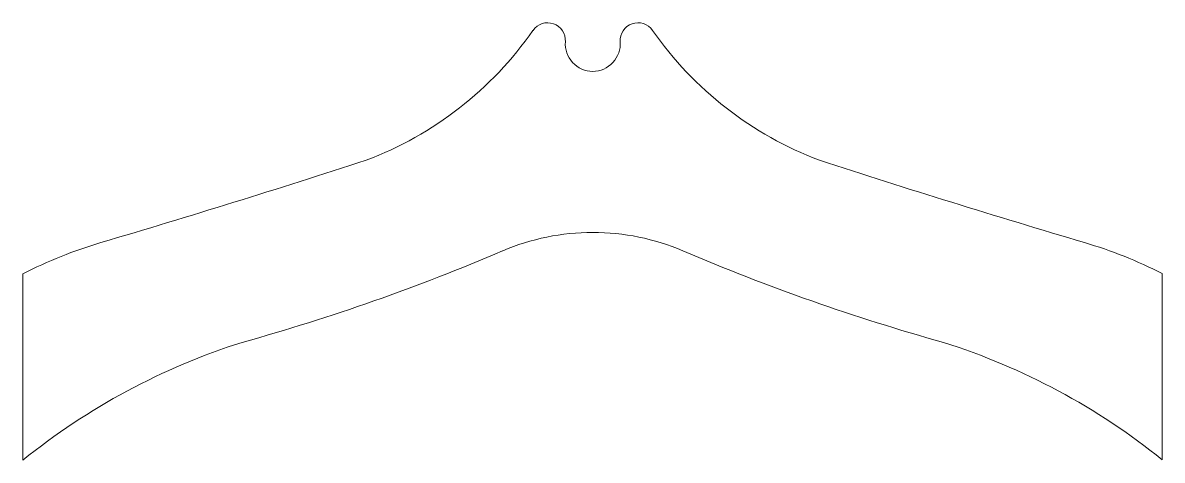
# Model space of a CAD drawing. Header units: inches. Extents: x 1.9 to 53.2, y 1.4 to 21.1.
import ezdxf

# ---------------------------------------------------------------- set-up
doc = ezdxf.new("R2010")
doc.units = ezdxf.units.IN
doc.header["$MEASUREMENT"] = 0

msp = doc.modelspace()

# ---------------------------------------------------------------- linework, layer by layer
at = {"color": 7, "linetype": 'Continuous', "lineweight": 15}
for p, q in [((1.916, 9.805), (1.916, 1.418)), ((53.161, 1.439), (53.161, 9.818))]:
    msp.add_line(p, q, dxfattribs=at)
for centre, radius, start, end in [((25.519, 20.304), 0.8, 356.0811, 145.1137), ((29.584, 20.304), 0.8, 34.8863, 183.9189), ((11.659, 29.968), 16.096, 290.7412, 325.1137), ((43.443, 29.968), 16.096, 214.8863, 249.2588), ((27.564, 20.164), 1.25, 176.0811, 269.4216), ((27.539, 20.164), 1.25, 270.5784, 3.9189), ((-131.15, 472.308), 480.899, 286.49996, 287.988), ((186.253, 472.308), 480.899, 252.012, 253.50004), ((27.533, 1.403), 10.264, 89.8967, 113.1445), ((27.57, 1.403), 10.264, 66.8555, 90.1033), ((11.232, -8.369), 20.422, 106.5, 117.1396), ((-13.628, 97.695), 94.456, 285.60435, 293.14453), ((68.731, 97.695), 94.456, 246.85547, 254.39565), ((43.87, -8.369), 20.422, 62.94, 73.5), ((20.925, -22.118), 30.254, 107.5945, 128.9262), ((34.177, -22.118), 30.254, 51.1353, 72.4055)]:
    msp.add_arc(centre, radius, start, end, dxfattribs=at)

doc.saveas('drawing.dxf')
